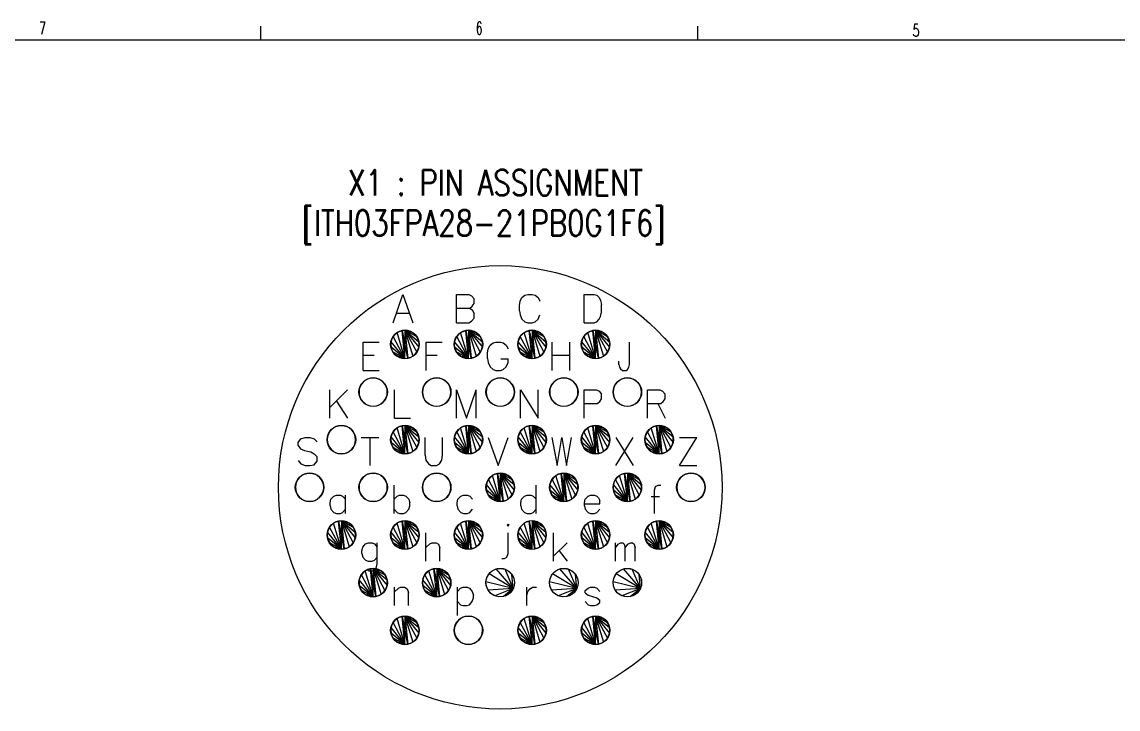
# Model space of a CAD drawing. Extents: x 260 to 819, y -886 to -454.
# Drawn here: x 369.9 to 537.3, y -568.7 to -463.8 of the extents above; entities that cross this region are included whole.
import ezdxf
from ezdxf.enums import TextEntityAlignment as Align

# ---------------------------------------------------------------- set-up
doc = ezdxf.new("R2010")
doc.units = 0
doc.header["$LTSCALE"] = 150
doc.header["$MEASUREMENT"] = 0
doc.linetypes.add('DASHED', pattern=[0.75, 0.5, -0.25])
doc.layers.get('0').update_dxf_attribs({"color": 6, "linetype": 'CONTINUOUS'})
doc.layers.add('현배선도', color=7, linetype='CONTINUOUS')
doc.styles.get("Standard").update_dxf_attribs({"font": 'romans.shx', "width": 0.8, "bigfont": 'whgtxt.shx'})

# ---------------------------------------------------------------- blocks, each defined once
blk = doc.blocks.new('ansi-c')
at = {"color": 210, "linetype": 'Continuous'}
for p, q in [((76.95, 764.46), (76.95, 766.57)), ((143.63, 764.46), (143.63, 766.57))]:
    blk.add_line(p, q, dxfattribs=at)
at = {"color": 5, "linetype": 'Continuous'}
blk.add_line((-56.4, 764.46), (477, 764.46), dxfattribs=at)
at = {"color": 130, "linetype": 'Continuous', "width": 0.655684}
for s, p in [('7', (43.6, 766.25)), ('6', (110.27, 766.25)), ('5', (176.97, 765.92))]:
    blk.add_text(s, height=1.9, dxfattribs=at).set_placement(p, align=Align.MIDDLE_CENTER)

msp = doc.modelspace()

# ---------------------------------------------------------------- linework, layer by layer
at = {"color": 7, "linetype": 'Continuous'}
for p, q in [((426.57, -509.7), (428.07, -505.38)), ((428.07, -505.38), (429.58, -509.7)), ((436.28, -505.38), (438.17, -505.38)), ((436.28, -509.7), (436.28, -505.38)), ((438.17, -505.38), (438.56, -505.59)), ((446.7, -505.52), (447.14, -505.38)), ((447.14, -505.38), (447.81, -505.38)), ((447.81, -505.38), (448.26, -505.52)), ((455.73, -505.38), (457.29, -505.38)), ((455.73, -509.7), (455.73, -505.38)), ((457.29, -505.38), (457.68, -505.52)), ((438.56, -505.59), (438.95, -506.08)), ((438.67, -507.19), (438.95, -506.77)), ((438.95, -506.77), (438.95, -506.08)), ((445.86, -507.05), (445.97, -506.43)), ((445.86, -507.89), (445.86, -507.05)), ((445.97, -506.43), (446.25, -505.87)), ((446.25, -505.87), (446.7, -505.52)), ((448.26, -505.52), (448.71, -505.87)), ((448.71, -505.87), (448.98, -506.43)), ((457.68, -505.52), (458.02, -505.87)), ((458.02, -505.87), (458.24, -506.29)), ((458.24, -506.29), (458.41, -506.91)), ((458.41, -508.1), (458.41, -506.91)), ((427.07, -508.24), (429.08, -508.24)), ((436.28, -507.47), (438.28, -507.47)), ((438.28, -507.47), (438.67, -507.19)), ((438.28, -507.47), (438.67, -507.75)), ((438.67, -507.75), (438.95, -508.31)), ((438.95, -509.01), (438.95, -508.31)), ((445.86, -507.89), (445.97, -508.52)), ((445.97, -508.52), (446.25, -509.14)), ((448.71, -509.14), (448.98, -508.52)), ((458.02, -509.14), (458.24, -508.73)), ((458.24, -508.73), (458.41, -508.1)), ((436.28, -509.7), (438.17, -509.7)), ((438.17, -509.7), (438.56, -509.49)), ((438.56, -509.49), (438.95, -509.01)), ((446.25, -509.14), (446.7, -509.56)), ((446.7, -509.56), (447.14, -509.7)), ((447.14, -509.7), (447.81, -509.7)), ((447.81, -509.7), (448.26, -509.56)), ((448.26, -509.56), (448.71, -509.14)), ((455.73, -509.7), (457.29, -509.7)), ((457.24, -509.7), (457.68, -509.56)), ((457.68, -509.56), (458.02, -509.14)), ((427.97, -510.9), (428.39, -513.02)), ((427.97, -510.9), (428.39, -513.02)), ((437.67, -510.9), (438.09, -513.02)), ((437.67, -510.9), (438.09, -513.02)), ((447.37, -510.9), (447.8, -513.02)), ((447.37, -510.9), (447.8, -513.02)), ((457.08, -510.9), (457.5, -513.02)), ((457.08, -510.9), (457.5, -513.02)), ((421.99, -512.66), (424.45, -512.66)), ((421.99, -516.98), (421.99, -512.66)), ((428.39, -513.02), (428.81, -515.14)), ((428.39, -513.02), (428.81, -515.14)), ((431.65, -512.66), (434.1, -512.66)), ((431.65, -516.98), (431.65, -512.66)), ((438.09, -513.02), (438.51, -515.14)), ((438.09, -513.02), (438.51, -515.14)), ((441.01, -514.33), (441.12, -513.7)), ((441.12, -513.7), (441.4, -513.15)), ((441.4, -513.15), (441.85, -512.8)), ((441.85, -512.8), (442.29, -512.66)), ((442.29, -512.66), (442.96, -512.66)), ((442.96, -512.66), (443.41, -512.8)), ((443.41, -512.8), (443.85, -513.15)), ((443.85, -513.15), (444.13, -513.7)), ((447.8, -513.02), (448.22, -515.14)), ((447.8, -513.02), (448.22, -515.14)), ((450.88, -516.98), (450.88, -512.66)), ((453.56, -516.98), (453.56, -512.66)), ((457.5, -513.02), (457.92, -515.14)), ((457.5, -513.02), (457.92, -515.14)), ((462.7, -516.07), (462.7, -512.66)), ((421.99, -514.68), (423.67, -514.68)), ((431.65, -514.68), (433.32, -514.68)), ((441.01, -515.17), (441.01, -514.33)), ((441.01, -515.17), (441.12, -515.79)), ((443.02, -515.24), (444.13, -515.24)), ((444.13, -515.79), (444.13, -515.24)), ((450.88, -514.68), (453.56, -514.68)), ((421.99, -516.98), (424.45, -516.98)), ((441.12, -515.79), (441.4, -516.42)), ((441.4, -516.42), (441.85, -516.84)), ((441.85, -516.84), (442.29, -516.98)), ((442.29, -516.98), (442.96, -516.98)), ((442.96, -516.98), (443.41, -516.84)), ((443.41, -516.84), (443.85, -516.42)), ((443.85, -516.42), (444.13, -515.79)), ((461.03, -516.07), (461.03, -515.59)), ((461.03, -516.07), (461.14, -516.49)), ((461.14, -516.49), (461.31, -516.77)), ((461.31, -516.77), (461.59, -516.98)), ((461.59, -516.98), (462.15, -516.98)), ((462.15, -516.98), (462.37, -516.84)), ((462.37, -516.84), (462.59, -516.49)), ((462.59, -516.49), (462.7, -516.07)), ((416.92, -524.26), (416.92, -519.93)), ((416.92, -522.65), (419.6, -519.93)), ((426.8, -524.26), (426.8, -519.93)), ((436.27, -519.93), (437.78, -524.26)), ((436.27, -524.26), (436.27, -519.93)), ((437.78, -524.26), (439.28, -519.93)), ((439.28, -524.26), (439.28, -519.93)), ((446.03, -524.26), (446.03, -519.93)), ((446.03, -519.93), (448.71, -524.26)), ((448.71, -524.26), (448.71, -519.93)), ((455.73, -519.93), (457.63, -519.93)), ((455.73, -524.26), (455.73, -519.93)), ((457.63, -519.93), (458.02, -520.14)), ((458.02, -520.14), (458.41, -520.63)), ((465.44, -519.93), (467.33, -519.93)), ((465.44, -524.26), (465.44, -519.93)), ((467.33, -519.93), (467.72, -520.14)), ((467.72, -520.14), (468.11, -520.63)), ((417.92, -521.68), (419.6, -524.26)), ((455.73, -522.03), (457.74, -522.03)), ((457.74, -522.03), (458.13, -521.75)), ((458.13, -521.75), (458.41, -521.33)), ((458.41, -521.33), (458.41, -520.63)), ((465.44, -522.03), (467.44, -522.03)), ((467, -522.03), (468.11, -524.26)), ((467.44, -522.03), (467.83, -521.75)), ((467.83, -521.75), (468.11, -521.33)), ((468.11, -521.33), (468.11, -520.63)), ((426.8, -524.26), (429.25, -524.26)), ((427.97, -525.45), (428.39, -527.57)), ((427.97, -525.45), (428.39, -527.57)), ((437.67, -525.45), (438.09, -527.57)), ((437.67, -525.45), (438.09, -527.57)), ((447.37, -525.45), (447.8, -527.57)), ((447.37, -525.45), (447.8, -527.57)), ((457.08, -525.45), (457.5, -527.57)), ((457.08, -525.45), (457.5, -527.57)), ((466.78, -525.45), (467.2, -527.57)), ((466.78, -525.45), (467.2, -527.57)), ((412.07, -527.98), (412.51, -527.42)), ((412.07, -528.47), (412.07, -527.98)), ((412.07, -528.47), (412.46, -528.95)), ((412.51, -527.42), (413.18, -527.21)), ((413.18, -527.21), (413.85, -527.21)), ((413.85, -527.21), (414.52, -527.42)), ((414.52, -527.42), (414.97, -527.91)), ((421.72, -527.21), (424.4, -527.21)), ((423.06, -531.53), (423.06, -527.21)), ((428.39, -527.57), (428.81, -529.69)), ((428.39, -527.57), (428.81, -529.69)), ((431.47, -529.93), (431.47, -527.21)), ((434.15, -529.93), (434.15, -527.21)), ((438.09, -527.57), (438.51, -529.69)), ((438.09, -527.57), (438.51, -529.69)), ((441.12, -527.21), (442.63, -531.53)), ((442.63, -531.53), (444.13, -527.21)), ((447.8, -527.57), (448.22, -529.69)), ((447.8, -527.57), (448.22, -529.69)), ((450.83, -527.21), (451.61, -531.53)), ((451.61, -531.53), (452.33, -527.21)), ((452.33, -527.21), (453.06, -531.53)), ((453.06, -531.53), (453.84, -527.21)), ((457.5, -527.57), (457.92, -529.69)), ((457.5, -527.57), (457.92, -529.69)), ((460.58, -527.21), (463.26, -531.53)), ((460.58, -531.53), (463.26, -527.21)), ((467.2, -527.57), (467.62, -529.69)), ((467.2, -527.57), (467.62, -529.69)), ((470.29, -527.21), (472.96, -527.21)), ((470.29, -531.53), (472.96, -527.21)), ((412.46, -528.95), (413.07, -529.23)), ((413.07, -529.23), (413.52, -529.3)), ((413.52, -529.3), (414.02, -529.44)), ((414.02, -529.44), (414.52, -529.72)), ((414.52, -529.72), (414.97, -530.21)), ((414.97, -530.84), (414.97, -530.21)), ((431.47, -529.93), (431.59, -530.7)), ((434.04, -530.7), (434.15, -529.93)), ((412.07, -530.77), (412.51, -531.26)), ((412.51, -531.26), (413.18, -531.53)), ((413.18, -531.53), (413.85, -531.53)), ((413.85, -531.53), (414.52, -531.39)), ((414.52, -531.39), (414.97, -530.84)), ((431.59, -530.7), (431.98, -531.26)), ((431.98, -531.26), (432.42, -531.53)), ((432.42, -531.53), (433.2, -531.53)), ((433.2, -531.53), (433.65, -531.26)), ((433.65, -531.26), (434.04, -530.7)), ((470.29, -531.53), (472.96, -531.53)), ((442.52, -532.73), (442.94, -534.85)), ((442.52, -532.73), (442.94, -534.85)), ((452.23, -532.73), (452.65, -534.85)), ((452.23, -532.73), (452.65, -534.85)), ((461.93, -532.73), (462.35, -534.85)), ((461.93, -532.73), (462.35, -534.85)), ((426.74, -538.83), (426.74, -534.51)), ((442.94, -534.85), (443.37, -536.97)), ((442.94, -534.85), (443.37, -536.97)), ((448.43, -538.83), (448.43, -534.51)), ((452.65, -534.85), (453.07, -536.97)), ((452.65, -534.85), (453.07, -536.97)), ((462.35, -534.85), (462.77, -536.97)), ((462.35, -534.85), (462.77, -536.97)), ((466.5, -535.28), (466.66, -534.72)), ((466.5, -538.83), (466.5, -535.28)), ((466.66, -534.72), (467.05, -534.51)), ((467.05, -534.51), (467.44, -534.51)), ((416.98, -537.23), (417.09, -536.67)), ((417.09, -536.67), (417.53, -536.18)), ((417.53, -536.18), (417.92, -536.04)), ((417.92, -536.04), (418.54, -536.04)), ((418.54, -536.04), (418.87, -536.18)), ((418.87, -536.18), (419.32, -536.67)), ((419.32, -538.83), (419.32, -536.04)), ((426.74, -536.67), (427.19, -536.18)), ((427.19, -536.18), (427.58, -536.04)), ((427.58, -536.04), (428.19, -536.04)), ((428.19, -536.04), (428.52, -536.18)), ((428.52, -536.18), (428.97, -536.67)), ((428.97, -536.67), (429.14, -537.23)), ((436.38, -537.23), (436.49, -536.67)), ((436.49, -536.67), (436.94, -536.18)), ((436.94, -536.18), (437.33, -536.04)), ((437.33, -536.04), (437.94, -536.04)), ((437.94, -536.04), (438.28, -536.18)), ((438.28, -536.18), (438.72, -536.67)), ((446.09, -537.23), (446.2, -536.67)), ((446.2, -536.67), (446.64, -536.18)), ((446.64, -536.18), (447.03, -536.04)), ((447.03, -536.04), (447.65, -536.04)), ((447.65, -536.04), (447.98, -536.18)), ((447.98, -536.18), (448.43, -536.67)), ((455.79, -537.23), (455.9, -536.67)), ((455.9, -536.67), (456.35, -536.18)), ((456.35, -536.18), (456.74, -536.04)), ((456.74, -536.04), (457.35, -536.04)), ((457.35, -536.04), (457.68, -536.18)), ((457.68, -536.18), (457.96, -536.46)), ((457.96, -536.46), (458.13, -536.88)), ((458.13, -537.37), (458.13, -536.88)), ((465.99, -536.25), (467.28, -536.25)), ((416.98, -537.65), (416.98, -537.23)), ((416.98, -537.65), (417.09, -538.2)), ((417.09, -538.2), (417.53, -538.69)), ((417.53, -538.69), (417.92, -538.83)), ((417.92, -538.83), (418.54, -538.83)), ((418.54, -538.83), (418.87, -538.69)), ((418.87, -538.69), (419.32, -538.2)), ((426.74, -538.2), (427.19, -538.69)), ((427.19, -538.69), (427.58, -538.83)), ((427.58, -538.83), (428.19, -538.83)), ((428.19, -538.83), (428.52, -538.69)), ((428.52, -538.69), (428.97, -538.2)), ((428.97, -538.2), (429.14, -537.65)), ((429.14, -537.65), (429.14, -537.23)), ((436.38, -537.65), (436.38, -537.23)), ((436.38, -537.65), (436.49, -538.2)), ((436.49, -538.2), (436.94, -538.69)), ((436.94, -538.69), (437.33, -538.83)), ((437.33, -538.83), (437.94, -538.83)), ((437.94, -538.83), (438.28, -538.69)), ((438.28, -538.69), (438.72, -538.2)), ((446.09, -537.65), (446.09, -537.23)), ((446.09, -537.65), (446.2, -538.2)), ((446.2, -538.2), (446.64, -538.69)), ((446.64, -538.69), (447.03, -538.83)), ((447.03, -538.83), (447.65, -538.83)), ((447.65, -538.83), (447.98, -538.69)), ((447.98, -538.69), (448.43, -538.2)), ((455.79, -537.65), (455.79, -537.23)), ((455.79, -537.37), (458.13, -537.37)), ((455.79, -537.65), (455.9, -538.2)), ((455.9, -538.2), (456.35, -538.69)), ((456.35, -538.69), (456.74, -538.83)), ((456.74, -538.83), (457.35, -538.83)), ((457.35, -538.83), (457.68, -538.69)), ((457.68, -538.69), (458.13, -538.2)), ((418.26, -540.01), (418.69, -542.13)), ((418.26, -540.01), (418.69, -542.13)), ((427.97, -540.01), (428.39, -542.13)), ((427.97, -540.01), (428.39, -542.13)), ((437.67, -540.01), (438.09, -542.13)), ((437.67, -540.01), (438.09, -542.13)), ((444.02, -540.63), (444.13, -540.49)), ((444.13, -540.49), (444.24, -540.63)), ((447.37, -540.01), (447.8, -542.13)), ((447.37, -540.01), (447.8, -542.13)), ((457.08, -540.01), (457.5, -542.13)), ((457.08, -540.01), (457.5, -542.13)), ((466.78, -540.01), (467.2, -542.13)), ((466.78, -540.01), (467.2, -542.13)), ((418.69, -542.13), (419.11, -544.25)), ((418.69, -542.13), (419.11, -544.25)), ((428.39, -542.13), (428.81, -544.25)), ((428.39, -542.13), (428.81, -544.25)), ((431.59, -546.13), (431.59, -541.81)), ((438.09, -542.13), (438.51, -544.25)), ((438.09, -542.13), (438.51, -544.25)), ((444.02, -540.63), (444.13, -540.77)), ((444.13, -540.77), (444.24, -540.63)), ((444.13, -544.95), (444.13, -541.82)), ((447.8, -542.13), (448.22, -544.25)), ((447.8, -542.13), (448.22, -544.25)), ((451.05, -546.13), (451.05, -541.81)), ((457.5, -542.13), (457.92, -544.25)), ((457.5, -542.13), (457.92, -544.25)), ((467.2, -542.13), (467.62, -544.25)), ((467.2, -542.13), (467.62, -544.25)), ((421.94, -543.97), (422.38, -543.48)), ((422.38, -543.48), (422.78, -543.34)), ((422.78, -543.34), (423.39, -543.34)), ((423.39, -543.34), (423.72, -543.48)), ((423.72, -543.48), (424.17, -543.97)), ((424.17, -546.55), (424.17, -543.34)), ((431.59, -544.04), (432.2, -543.48)), ((432.2, -543.48), (432.54, -543.34)), ((432.54, -543.34), (433.15, -543.34)), ((433.15, -543.34), (433.54, -543.55)), ((433.54, -543.55), (433.71, -544.11)), ((451.05, -545.36), (453.17, -543.34)), ((460.53, -546.13), (460.53, -543.34)), ((460.53, -544.11), (460.92, -543.55)), ((460.92, -543.55), (461.31, -543.34)), ((461.31, -543.34), (461.64, -543.34)), ((461.64, -543.34), (461.87, -543.55)), ((461.87, -543.55), (462.03, -544.11)), ((462.03, -544.11), (462.42, -543.55)), ((462.42, -543.55), (462.81, -543.34)), ((462.81, -543.34), (463.15, -543.34)), ((463.15, -543.34), (463.37, -543.55)), ((463.37, -543.55), (463.54, -544.11)), ((421.83, -544.53), (421.94, -543.97)), ((421.83, -544.95), (421.83, -544.53)), ((421.83, -544.95), (421.94, -545.5)), ((421.94, -545.5), (422.38, -545.99)), ((423.72, -545.99), (424.17, -545.5)), ((433.71, -546.13), (433.71, -544.11)), ((443.57, -545.72), (443.96, -545.51)), ((443.96, -545.51), (444.13, -544.95)), ((451.94, -544.53), (453.17, -546.13)), ((462.03, -546.13), (462.03, -544.11)), ((463.54, -546.13), (463.54, -544.11)), ((422.38, -545.99), (422.78, -546.13)), ((422.78, -546.13), (423.39, -546.13)), ((423.39, -546.13), (423.72, -545.99)), ((423.83, -547.39), (424, -547.18)), ((424, -547.18), (424.17, -546.55)), ((443.18, -545.72), (443.57, -545.72)), ((422.5, -547.39), (422.89, -547.59)), ((422.89, -547.59), (423.44, -547.59)), ((423.12, -547.28), (423.54, -549.4)), ((423.12, -547.28), (423.54, -549.4)), ((423.44, -547.59), (423.83, -547.39)), ((432.82, -547.28), (433.24, -549.4)), ((432.82, -547.28), (433.24, -549.4)), ((423.54, -549.4), (423.96, -551.52)), ((423.54, -549.4), (423.96, -551.52)), ((426.79, -552.91), (426.79, -550.12)), ((426.79, -550.82), (427.4, -550.26)), ((427.4, -550.26), (427.74, -550.12)), ((427.74, -550.12), (428.35, -550.12)), ((428.35, -550.12), (428.74, -550.33)), ((428.74, -550.33), (428.91, -550.89)), ((433.24, -549.4), (433.66, -551.52)), ((433.24, -549.4), (433.66, -551.52)), ((436.44, -554.44), (436.44, -550.12)), ((436.44, -550.75), (436.89, -550.26)), ((436.89, -550.26), (437.28, -550.12)), ((437.28, -550.12), (437.89, -550.12)), ((437.89, -550.12), (438.23, -550.26)), ((438.23, -550.26), (438.67, -550.75)), ((446.98, -552.91), (446.98, -550.12)), ((447.14, -550.75), (447.53, -550.33)), ((447.53, -550.33), (447.87, -550.12)), ((447.87, -550.12), (448.48, -550.12)), ((455.9, -550.61), (456.35, -550.26)), ((456.35, -550.26), (456.74, -550.12)), ((456.74, -550.12), (457.35, -550.12)), ((457.35, -550.12), (457.68, -550.26)), ((457.68, -550.26), (458.13, -550.75)), ((428.91, -552.91), (428.91, -550.89)), ((438.67, -550.75), (438.84, -551.3)), ((438.67, -552.28), (438.84, -551.72)), ((438.84, -551.72), (438.84, -551.3)), ((446.98, -551.3), (447.14, -550.75)), ((455.9, -550.96), (455.9, -550.61)), ((455.9, -550.96), (456.35, -551.3)), ((456.35, -551.3), (457.02, -551.51)), ((457.02, -551.51), (457.68, -551.72)), ((457.68, -551.72), (458.13, -552.07)), ((458.13, -552.42), (458.13, -552.07)), ((436.44, -552.28), (436.89, -552.77)), ((436.89, -552.77), (437.28, -552.91)), ((437.28, -552.91), (437.89, -552.91)), ((437.89, -552.91), (438.23, -552.77)), ((438.23, -552.77), (438.67, -552.28)), ((455.9, -552.28), (456.35, -552.77)), ((456.35, -552.77), (456.74, -552.91)), ((456.74, -552.91), (457.35, -552.91)), ((457.35, -552.91), (457.68, -552.77)), ((457.68, -552.77), (458.13, -552.42)), ((427.97, -554.56), (428.39, -556.68)), ((427.97, -554.56), (428.39, -556.68)), ((447.37, -554.56), (447.8, -556.68)), ((447.37, -554.56), (447.8, -556.68)), ((457.08, -554.56), (457.5, -556.68)), ((457.08, -554.56), (457.5, -556.68)), ((428.39, -556.68), (428.81, -558.8)), ((428.39, -556.68), (428.81, -558.8)), ((447.8, -556.68), (448.22, -558.8)), ((447.8, -556.68), (448.22, -558.8)), ((457.5, -556.68), (457.92, -558.8)), ((457.5, -556.68), (457.92, -558.8))]:
    msp.add_line(p, q, dxfattribs=at)
for points in [[(428.39, -515.18), (426.27, -512.6), (426.39, -512.19), (426.59, -511.82)], [(428.39, -515.18), (426.59, -511.82), (426.86, -511.49), (427.19, -511.22)], [(428.39, -515.18), (427.19, -511.22), (427.56, -511.02), (427.97, -510.9)], [(428.39, -510.86), (428.39, -513.02), (427.97, -510.9)], [(428.39, -515.18), (427.97, -510.9), (428.39, -513.02)], [(428.39, -510.86), (428.81, -510.9), (429.22, -511.02), (429.59, -511.22)], [(428.39, -510.86), (429.59, -511.22), (429.92, -511.49), (430.19, -511.82)], [(428.39, -510.86), (430.19, -511.82), (430.39, -512.19), (430.51, -512.6)], [(428.39, -510.86), (430.51, -512.6), (430.55, -513.02), (430.51, -513.44)], [(428.39, -510.86), (430.51, -513.44), (430.39, -513.85), (430.19, -514.22)], [(428.39, -510.86), (430.19, -514.22), (429.92, -514.55), (429.59, -514.82)], [(428.39, -510.86), (429.59, -514.82), (429.22, -515.02), (428.81, -515.14)], [(428.39, -510.86), (428.81, -515.14), (428.39, -513.02)], [(438.09, -515.18), (435.97, -512.6), (436.1, -512.19), (436.29, -511.82)], [(438.09, -515.18), (436.29, -511.82), (436.56, -511.49), (436.89, -511.22)], [(438.09, -515.18), (436.89, -511.22), (437.26, -511.02), (437.67, -510.9)], [(438.09, -510.86), (438.09, -513.02), (437.67, -510.9)], [(438.09, -515.18), (437.67, -510.9), (438.09, -513.02)], [(438.09, -510.86), (438.51, -510.9), (438.92, -511.02), (439.29, -511.22)], [(438.09, -510.86), (439.29, -511.22), (439.62, -511.49), (439.89, -511.82)], [(438.09, -510.86), (439.89, -511.82), (440.09, -512.19), (440.21, -512.6)], [(438.09, -510.86), (440.21, -512.6), (440.25, -513.02), (440.21, -513.44)], [(438.09, -510.86), (440.21, -513.44), (440.09, -513.85), (439.89, -514.22)], [(438.09, -510.86), (439.89, -514.22), (439.62, -514.55), (439.29, -514.82)], [(438.09, -510.86), (439.29, -514.82), (438.92, -515.02), (438.51, -515.14)], [(438.09, -510.86), (438.51, -515.14), (438.09, -513.02)], [(447.8, -515.18), (445.68, -512.6), (445.8, -512.19), (446, -511.82)], [(447.8, -515.18), (446, -511.82), (446.27, -511.49), (446.59, -511.22)], [(447.8, -515.18), (446.59, -511.22), (446.97, -511.02), (447.37, -510.9)], [(447.8, -510.86), (447.8, -513.02), (447.37, -510.9)], [(447.8, -515.18), (447.37, -510.9), (447.8, -513.02)], [(447.8, -510.86), (448.22, -510.9), (448.62, -511.02), (449, -511.22)], [(447.8, -510.86), (449, -511.22), (449.32, -511.49), (449.59, -511.82)], [(447.8, -510.86), (449.59, -511.82), (449.79, -512.19), (449.92, -512.6)], [(447.8, -510.86), (449.92, -512.6), (449.96, -513.02), (449.92, -513.44)], [(447.8, -510.86), (449.92, -513.44), (449.79, -513.85), (449.59, -514.22)], [(447.8, -510.86), (449.59, -514.22), (449.32, -514.55), (449, -514.82)], [(447.8, -510.86), (449, -514.82), (448.62, -515.02), (448.22, -515.14)], [(447.8, -510.86), (448.22, -515.14), (447.8, -513.02)], [(457.5, -515.18), (455.38, -512.6), (455.5, -512.19), (455.7, -511.82)], [(457.5, -515.18), (455.7, -511.82), (455.97, -511.49), (456.3, -511.22)], [(457.5, -515.18), (456.3, -511.22), (456.67, -511.02), (457.08, -510.9)], [(457.5, -510.86), (457.5, -513.02), (457.08, -510.9)], [(457.5, -515.18), (457.08, -510.9), (457.5, -513.02)], [(457.5, -510.86), (457.92, -510.9), (458.33, -511.02), (458.7, -511.22)], [(457.5, -510.86), (458.7, -511.22), (459.03, -511.49), (459.3, -511.82)], [(457.5, -510.86), (459.3, -511.82), (459.5, -512.19), (459.62, -512.6)], [(457.5, -510.86), (459.62, -512.6), (459.66, -513.02), (459.62, -513.44)], [(457.5, -510.86), (459.62, -513.44), (459.5, -513.85), (459.3, -514.22)], [(457.5, -510.86), (459.3, -514.22), (459.03, -514.55), (458.7, -514.82)], [(457.5, -510.86), (458.7, -514.82), (458.33, -515.02), (457.92, -515.14)], [(457.5, -510.86), (457.92, -515.14), (457.5, -513.02)], [(428.39, -515.18), (426.27, -513.44), (426.23, -513.02), (426.27, -512.6)], [(428.39, -515.18), (426.59, -514.22), (426.39, -513.85), (426.27, -513.44)], [(428.39, -515.18), (428.39, -513.02), (428.81, -515.14)], [(438.09, -515.18), (435.97, -513.44), (435.93, -513.02), (435.97, -512.6)], [(438.09, -515.18), (436.29, -514.22), (436.1, -513.85), (435.97, -513.44)], [(438.09, -515.18), (438.09, -513.02), (438.51, -515.14)], [(447.8, -515.18), (445.68, -513.44), (445.63, -513.02), (445.68, -512.6)], [(447.8, -515.18), (446, -514.22), (445.8, -513.85), (445.68, -513.44)], [(447.8, -515.18), (447.8, -513.02), (448.22, -515.14)], [(457.5, -515.18), (455.38, -513.44), (455.34, -513.02), (455.38, -512.6)], [(457.5, -515.18), (455.7, -514.22), (455.5, -513.85), (455.38, -513.44)], [(457.5, -515.18), (457.5, -513.02), (457.92, -515.14)], [(428.39, -515.18), (427.19, -514.82), (426.86, -514.55), (426.59, -514.22)], [(428.39, -515.18), (427.97, -515.14), (427.56, -515.02), (427.19, -514.82)], [(438.09, -515.18), (436.89, -514.82), (436.56, -514.55), (436.29, -514.22)], [(438.09, -515.18), (437.67, -515.14), (437.26, -515.02), (436.89, -514.82)], [(447.8, -515.18), (446.59, -514.82), (446.27, -514.55), (446, -514.22)], [(447.8, -515.18), (447.37, -515.14), (446.97, -515.02), (446.59, -514.82)], [(457.5, -515.18), (456.3, -514.82), (455.97, -514.55), (455.7, -514.22)], [(457.5, -515.18), (457.08, -515.14), (456.67, -515.02), (456.3, -514.82)], [(428.39, -529.73), (427.19, -525.78), (427.56, -525.58), (427.97, -525.45)], [(428.39, -525.41), (428.39, -527.57), (427.97, -525.45)], [(428.39, -529.73), (427.97, -525.45), (428.39, -527.57)], [(428.39, -525.41), (428.81, -525.45), (429.22, -525.58), (429.59, -525.78)], [(428.39, -525.41), (429.59, -525.78), (429.92, -526.04), (430.19, -526.37)], [(428.39, -525.41), (430.19, -526.37), (430.39, -526.75), (430.51, -527.15)], [(428.39, -525.41), (430.51, -527.15), (430.55, -527.57), (430.51, -527.99)], [(428.39, -525.41), (430.51, -527.99), (430.39, -528.4), (430.19, -528.77)], [(428.39, -525.41), (430.19, -528.77), (429.92, -529.1), (429.59, -529.37)], [(428.39, -525.41), (429.59, -529.37), (429.22, -529.57), (428.81, -529.69)], [(428.39, -525.41), (428.81, -529.69), (428.39, -527.57)], [(438.09, -529.73), (436.89, -525.78), (437.26, -525.58), (437.67, -525.45)], [(438.09, -525.41), (438.09, -527.57), (437.67, -525.45)], [(438.09, -529.73), (437.67, -525.45), (438.09, -527.57)], [(438.09, -525.41), (438.51, -525.45), (438.92, -525.58), (439.29, -525.78)], [(438.09, -525.41), (439.29, -525.78), (439.62, -526.04), (439.89, -526.37)], [(438.09, -525.41), (439.89, -526.37), (440.09, -526.75), (440.21, -527.15)], [(438.09, -525.41), (440.21, -527.15), (440.25, -527.57), (440.21, -527.99)], [(438.09, -525.41), (440.21, -527.99), (440.09, -528.4), (439.89, -528.77)], [(438.09, -525.41), (439.89, -528.77), (439.62, -529.1), (439.29, -529.37)], [(438.09, -525.41), (439.29, -529.37), (438.92, -529.57), (438.51, -529.69)], [(438.09, -525.41), (438.51, -529.69), (438.09, -527.57)], [(447.8, -529.73), (446.59, -525.78), (446.97, -525.58), (447.37, -525.45)], [(447.8, -525.41), (447.8, -527.57), (447.37, -525.45)], [(447.8, -529.73), (447.37, -525.45), (447.8, -527.57)], [(447.8, -525.41), (448.22, -525.45), (448.62, -525.58), (449, -525.78)], [(447.8, -525.41), (449, -525.78), (449.32, -526.04), (449.59, -526.37)], [(447.8, -525.41), (449.59, -526.37), (449.79, -526.75), (449.92, -527.15)], [(447.8, -525.41), (449.92, -527.15), (449.96, -527.57), (449.92, -527.99)], [(447.8, -525.41), (449.92, -527.99), (449.79, -528.4), (449.59, -528.77)], [(447.8, -525.41), (449.59, -528.77), (449.32, -529.1), (449, -529.37)], [(447.8, -525.41), (449, -529.37), (448.62, -529.57), (448.22, -529.69)], [(447.8, -525.41), (448.22, -529.69), (447.8, -527.57)], [(457.5, -529.73), (456.3, -525.78), (456.67, -525.58), (457.08, -525.45)], [(457.5, -525.41), (457.5, -527.57), (457.08, -525.45)], [(457.5, -529.73), (457.08, -525.45), (457.5, -527.57)], [(457.5, -525.41), (457.92, -525.45), (458.33, -525.58), (458.7, -525.78)], [(457.5, -525.41), (458.7, -525.78), (459.03, -526.04), (459.3, -526.37)], [(457.5, -525.41), (459.3, -526.37), (459.5, -526.75), (459.62, -527.15)], [(457.5, -525.41), (459.62, -527.15), (459.66, -527.57), (459.62, -527.99)], [(457.5, -525.41), (459.62, -527.99), (459.5, -528.4), (459.3, -528.77)], [(457.5, -525.41), (459.3, -528.77), (459.03, -529.1), (458.7, -529.37)], [(457.5, -525.41), (458.7, -529.37), (458.33, -529.57), (457.92, -529.69)], [(457.5, -525.41), (457.92, -529.69), (457.5, -527.57)], [(467.2, -529.73), (466, -525.78), (466.37, -525.58), (466.78, -525.45)], [(467.2, -525.41), (467.2, -527.57), (466.78, -525.45)], [(467.2, -529.73), (466.78, -525.45), (467.2, -527.57)], [(467.2, -525.41), (467.62, -525.45), (468.03, -525.58), (468.4, -525.78)], [(467.2, -525.41), (468.4, -525.78), (468.73, -526.04), (469, -526.37)], [(467.2, -525.41), (469, -526.37), (469.2, -526.75), (469.32, -527.15)], [(467.2, -525.41), (469.32, -527.15), (469.36, -527.57), (469.32, -527.99)], [(467.2, -525.41), (469.32, -527.99), (469.2, -528.4), (469, -528.77)], [(467.2, -525.41), (469, -528.77), (468.73, -529.1), (468.4, -529.37)], [(467.2, -525.41), (468.4, -529.37), (468.03, -529.57), (467.62, -529.69)], [(467.2, -525.41), (467.62, -529.69), (467.2, -527.57)], [(428.39, -529.73), (426.27, -527.99), (426.23, -527.57), (426.27, -527.15)], [(428.39, -529.73), (426.27, -527.15), (426.39, -526.75), (426.59, -526.37)], [(428.39, -529.73), (426.59, -526.37), (426.86, -526.04), (427.19, -525.78)], [(438.09, -529.73), (435.97, -527.99), (435.93, -527.57), (435.97, -527.15)], [(438.09, -529.73), (435.97, -527.15), (436.1, -526.75), (436.29, -526.37)], [(438.09, -529.73), (436.29, -526.37), (436.56, -526.04), (436.89, -525.78)], [(447.8, -529.73), (445.68, -527.99), (445.63, -527.57), (445.68, -527.15)], [(447.8, -529.73), (445.68, -527.15), (445.8, -526.75), (446, -526.37)], [(447.8, -529.73), (446, -526.37), (446.27, -526.04), (446.59, -525.78)], [(457.5, -529.73), (455.38, -527.99), (455.34, -527.57), (455.38, -527.15)], [(457.5, -529.73), (455.38, -527.15), (455.5, -526.75), (455.7, -526.37)], [(457.5, -529.73), (455.7, -526.37), (455.97, -526.04), (456.3, -525.78)], [(467.2, -529.73), (465.08, -527.99), (465.04, -527.57), (465.08, -527.15)], [(467.2, -529.73), (465.08, -527.15), (465.2, -526.75), (465.4, -526.37)], [(467.2, -529.73), (465.4, -526.37), (465.67, -526.04), (466, -525.78)], [(428.39, -529.73), (426.59, -528.77), (426.39, -528.4), (426.27, -527.99)], [(428.39, -529.73), (427.19, -529.37), (426.86, -529.1), (426.59, -528.77)], [(428.39, -529.73), (428.39, -527.57), (428.81, -529.69)], [(438.09, -529.73), (436.29, -528.77), (436.1, -528.4), (435.97, -527.99)], [(438.09, -529.73), (436.89, -529.37), (436.56, -529.1), (436.29, -528.77)], [(438.09, -529.73), (438.09, -527.57), (438.51, -529.69)], [(447.8, -529.73), (446, -528.77), (445.8, -528.4), (445.68, -527.99)], [(447.8, -529.73), (446.59, -529.37), (446.27, -529.1), (446, -528.77)], [(447.8, -529.73), (447.8, -527.57), (448.22, -529.69)], [(457.5, -529.73), (455.7, -528.77), (455.5, -528.4), (455.38, -527.99)], [(457.5, -529.73), (456.3, -529.37), (455.97, -529.1), (455.7, -528.77)], [(457.5, -529.73), (457.5, -527.57), (457.92, -529.69)], [(467.2, -529.73), (465.4, -528.77), (465.2, -528.4), (465.08, -527.99)], [(467.2, -529.73), (466, -529.37), (465.67, -529.1), (465.4, -528.77)], [(467.2, -529.73), (467.2, -527.57), (467.62, -529.69)], [(428.39, -529.73), (427.97, -529.69), (427.56, -529.57), (427.19, -529.37)], [(438.09, -529.73), (437.67, -529.69), (437.26, -529.57), (436.89, -529.37)], [(447.8, -529.73), (447.37, -529.69), (446.97, -529.57), (446.59, -529.37)], [(457.5, -529.73), (457.08, -529.69), (456.67, -529.57), (456.3, -529.37)], [(467.2, -529.73), (466.78, -529.69), (466.37, -529.57), (466, -529.37)], [(442.94, -537.01), (440.82, -534.43), (440.95, -534.02), (441.15, -533.65)], [(442.94, -537.01), (441.15, -533.65), (441.42, -533.32), (441.74, -533.05)], [(442.94, -537.01), (441.74, -533.05), (442.12, -532.85), (442.52, -532.73)], [(442.94, -532.69), (442.94, -534.85), (442.52, -532.73)], [(442.94, -537.01), (442.52, -532.73), (442.94, -534.85)], [(442.94, -532.69), (443.37, -532.73), (443.77, -532.85), (444.14, -533.05)], [(442.94, -532.69), (444.14, -533.05), (444.47, -533.32), (444.74, -533.65)], [(442.94, -532.69), (444.74, -533.65), (444.94, -534.02), (445.06, -534.43)], [(442.94, -532.69), (445.06, -534.43), (445.11, -534.85), (445.06, -535.27)], [(442.94, -532.69), (445.06, -535.27), (444.94, -535.68), (444.74, -536.05)], [(442.94, -532.69), (444.74, -536.05), (444.47, -536.38), (444.14, -536.65)], [(442.94, -532.69), (444.14, -536.65), (443.77, -536.85), (443.37, -536.97)], [(442.94, -532.69), (443.37, -536.97), (442.94, -534.85)], [(452.65, -537.01), (450.53, -534.43), (450.65, -534.02), (450.85, -533.65)], [(452.65, -537.01), (450.85, -533.65), (451.12, -533.32), (451.45, -533.05)], [(452.65, -537.01), (451.45, -533.05), (451.82, -532.85), (452.23, -532.73)], [(452.65, -532.69), (452.65, -534.85), (452.23, -532.73)], [(452.65, -537.01), (452.23, -532.73), (452.65, -534.85)], [(452.65, -532.69), (453.07, -532.73), (453.47, -532.85), (453.85, -533.05)], [(452.65, -532.69), (453.85, -533.05), (454.18, -533.32), (454.44, -533.65)], [(452.65, -532.69), (454.44, -533.65), (454.64, -534.02), (454.77, -534.43)], [(452.65, -532.69), (454.77, -534.43), (454.81, -534.85), (454.77, -535.27)], [(452.65, -532.69), (454.77, -535.27), (454.64, -535.68), (454.44, -536.05)], [(452.65, -532.69), (454.44, -536.05), (454.18, -536.38), (453.85, -536.65)], [(452.65, -532.69), (453.85, -536.65), (453.47, -536.85), (453.07, -536.97)], [(452.65, -532.69), (453.07, -536.97), (452.65, -534.85)], [(462.35, -537.01), (460.23, -534.43), (460.35, -534.02), (460.55, -533.65)], [(462.35, -537.01), (460.55, -533.65), (460.82, -533.32), (461.15, -533.05)], [(462.35, -537.01), (461.15, -533.05), (461.52, -532.85), (461.93, -532.73)], [(462.35, -532.69), (462.35, -534.85), (461.93, -532.73)], [(462.35, -537.01), (461.93, -532.73), (462.35, -534.85)], [(462.35, -532.69), (462.77, -532.73), (463.18, -532.85), (463.55, -533.05)], [(462.35, -532.69), (463.55, -533.05), (463.88, -533.32), (464.15, -533.65)], [(462.35, -532.69), (464.15, -533.65), (464.35, -534.02), (464.47, -534.43)], [(462.35, -532.69), (464.47, -534.43), (464.51, -534.85), (464.47, -535.27)], [(462.35, -532.69), (464.47, -535.27), (464.35, -535.68), (464.15, -536.05)], [(462.35, -532.69), (464.15, -536.05), (463.88, -536.38), (463.55, -536.65)], [(462.35, -532.69), (463.55, -536.65), (463.18, -536.85), (462.77, -536.97)], [(462.35, -532.69), (462.77, -536.97), (462.35, -534.85)], [(442.94, -537.01), (440.82, -535.27), (440.78, -534.85), (440.82, -534.43)], [(442.94, -537.01), (441.15, -536.05), (440.95, -535.68), (440.82, -535.27)], [(442.94, -537.01), (442.94, -534.85), (443.37, -536.97)], [(452.65, -537.01), (450.53, -535.27), (450.49, -534.85), (450.53, -534.43)], [(452.65, -537.01), (450.85, -536.05), (450.65, -535.68), (450.53, -535.27)], [(452.65, -537.01), (452.65, -534.85), (453.07, -536.97)], [(462.35, -537.01), (460.23, -535.27), (460.19, -534.85), (460.23, -534.43)], [(462.35, -537.01), (460.55, -536.05), (460.35, -535.68), (460.23, -535.27)], [(462.35, -537.01), (462.35, -534.85), (462.77, -536.97)], [(442.94, -537.01), (441.74, -536.65), (441.42, -536.38), (441.15, -536.05)], [(442.94, -537.01), (442.52, -536.97), (442.12, -536.85), (441.74, -536.65)], [(452.65, -537.01), (451.45, -536.65), (451.12, -536.38), (450.85, -536.05)], [(452.65, -537.01), (452.23, -536.97), (451.82, -536.85), (451.45, -536.65)], [(462.35, -537.01), (461.15, -536.65), (460.82, -536.38), (460.55, -536.05)], [(462.35, -537.01), (461.93, -536.97), (461.52, -536.85), (461.15, -536.65)], [(418.69, -544.29), (416.89, -540.93), (417.16, -540.6), (417.49, -540.33)], [(418.69, -544.29), (417.49, -540.33), (417.86, -540.13), (418.26, -540.01)], [(418.69, -539.97), (418.69, -542.13), (418.26, -540.01)], [(418.69, -544.29), (418.26, -540.01), (418.69, -542.13)], [(418.69, -539.97), (419.11, -540.01), (419.51, -540.13), (419.89, -540.33)], [(418.69, -539.97), (419.89, -540.33), (420.21, -540.6), (420.48, -540.93)], [(418.69, -539.97), (420.48, -540.93), (420.68, -541.3), (420.81, -541.71)], [(418.69, -539.97), (420.81, -541.71), (420.85, -542.13), (420.81, -542.55)], [(418.69, -539.97), (420.81, -542.55), (420.68, -542.95), (420.48, -543.33)], [(418.69, -539.97), (420.48, -543.33), (420.21, -543.66), (419.89, -543.92)], [(418.69, -539.97), (419.89, -543.92), (419.51, -544.12), (419.11, -544.25)], [(418.69, -539.97), (419.11, -544.25), (418.69, -542.13)], [(428.39, -544.29), (426.59, -540.93), (426.86, -540.6), (427.19, -540.33)], [(428.39, -544.29), (427.19, -540.33), (427.56, -540.13), (427.97, -540.01)], [(428.39, -539.97), (428.39, -542.13), (427.97, -540.01)], [(428.39, -544.29), (427.97, -540.01), (428.39, -542.13)], [(428.39, -539.97), (428.81, -540.01), (429.22, -540.13), (429.59, -540.33)], [(428.39, -539.97), (429.59, -540.33), (429.92, -540.6), (430.19, -540.93)], [(428.39, -539.97), (430.19, -540.93), (430.39, -541.3), (430.51, -541.71)], [(428.39, -539.97), (430.51, -541.71), (430.55, -542.13), (430.51, -542.55)], [(428.39, -539.97), (430.51, -542.55), (430.39, -542.95), (430.19, -543.33)], [(428.39, -539.97), (430.19, -543.33), (429.92, -543.66), (429.59, -543.92)], [(428.39, -539.97), (429.59, -543.92), (429.22, -544.12), (428.81, -544.25)], [(428.39, -539.97), (428.81, -544.25), (428.39, -542.13)], [(438.09, -544.29), (436.29, -540.93), (436.56, -540.6), (436.89, -540.33)], [(438.09, -544.29), (436.89, -540.33), (437.26, -540.13), (437.67, -540.01)], [(438.09, -539.97), (438.09, -542.13), (437.67, -540.01)], [(438.09, -544.29), (437.67, -540.01), (438.09, -542.13)], [(438.09, -539.97), (438.51, -540.01), (438.92, -540.13), (439.29, -540.33)], [(438.09, -539.97), (439.29, -540.33), (439.62, -540.6), (439.89, -540.93)], [(438.09, -539.97), (439.89, -540.93), (440.09, -541.3), (440.21, -541.71)], [(438.09, -539.97), (440.21, -541.71), (440.25, -542.13), (440.21, -542.55)], [(438.09, -539.97), (440.21, -542.55), (440.09, -542.95), (439.89, -543.33)], [(438.09, -539.97), (439.89, -543.33), (439.62, -543.66), (439.29, -543.92)], [(438.09, -539.97), (439.29, -543.92), (438.92, -544.12), (438.51, -544.25)], [(438.09, -539.97), (438.51, -544.25), (438.09, -542.13)], [(447.8, -544.29), (446, -540.93), (446.27, -540.6), (446.59, -540.33)], [(447.8, -544.29), (446.59, -540.33), (446.97, -540.13), (447.37, -540.01)], [(447.8, -539.97), (447.8, -542.13), (447.37, -540.01)], [(447.8, -544.29), (447.37, -540.01), (447.8, -542.13)], [(447.8, -539.97), (448.22, -540.01), (448.62, -540.13), (449, -540.33)], [(447.8, -539.97), (449, -540.33), (449.32, -540.6), (449.59, -540.93)], [(447.8, -539.97), (449.59, -540.93), (449.79, -541.3), (449.92, -541.71)], [(447.8, -539.97), (449.92, -541.71), (449.96, -542.13), (449.92, -542.55)], [(447.8, -539.97), (449.92, -542.55), (449.79, -542.95), (449.59, -543.33)], [(447.8, -539.97), (449.59, -543.33), (449.32, -543.66), (449, -543.92)], [(447.8, -539.97), (449, -543.92), (448.62, -544.12), (448.22, -544.25)], [(447.8, -539.97), (448.22, -544.25), (447.8, -542.13)], [(457.5, -544.29), (455.7, -540.93), (455.97, -540.6), (456.3, -540.33)], [(457.5, -544.29), (456.3, -540.33), (456.67, -540.13), (457.08, -540.01)], [(457.5, -539.97), (457.5, -542.13), (457.08, -540.01)], [(457.5, -544.29), (457.08, -540.01), (457.5, -542.13)], [(457.5, -539.97), (457.92, -540.01), (458.33, -540.13), (458.7, -540.33)], [(457.5, -539.97), (458.7, -540.33), (459.03, -540.6), (459.3, -540.93)], [(457.5, -539.97), (459.3, -540.93), (459.5, -541.3), (459.62, -541.71)], [(457.5, -539.97), (459.62, -541.71), (459.66, -542.13), (459.62, -542.55)], [(457.5, -539.97), (459.62, -542.55), (459.5, -542.95), (459.3, -543.33)], [(457.5, -539.97), (459.3, -543.33), (459.03, -543.66), (458.7, -543.92)], [(457.5, -539.97), (458.7, -543.92), (458.33, -544.12), (457.92, -544.25)], [(457.5, -539.97), (457.92, -544.25), (457.5, -542.13)], [(467.2, -544.29), (465.4, -540.93), (465.67, -540.6), (466, -540.33)], [(467.2, -544.29), (466, -540.33), (466.37, -540.13), (466.78, -540.01)], [(467.2, -539.97), (467.2, -542.13), (466.78, -540.01)], [(467.2, -544.29), (466.78, -540.01), (467.2, -542.13)], [(467.2, -539.97), (467.62, -540.01), (468.03, -540.13), (468.4, -540.33)], [(467.2, -539.97), (468.4, -540.33), (468.73, -540.6), (469, -540.93)], [(467.2, -539.97), (469, -540.93), (469.2, -541.3), (469.32, -541.71)], [(467.2, -539.97), (469.32, -541.71), (469.36, -542.13), (469.32, -542.55)], [(467.2, -539.97), (469.32, -542.55), (469.2, -542.95), (469, -543.33)], [(467.2, -539.97), (469, -543.33), (468.73, -543.66), (468.4, -543.92)], [(467.2, -539.97), (468.4, -543.92), (468.03, -544.12), (467.62, -544.25)], [(467.2, -539.97), (467.62, -544.25), (467.2, -542.13)], [(418.69, -544.29), (416.57, -542.55), (416.52, -542.13), (416.57, -541.71)], [(418.69, -544.29), (416.57, -541.71), (416.69, -541.3), (416.89, -540.93)], [(418.69, -544.29), (418.69, -542.13), (419.11, -544.25)], [(428.39, -544.29), (426.27, -542.55), (426.23, -542.13), (426.27, -541.71)], [(428.39, -544.29), (426.27, -541.71), (426.39, -541.3), (426.59, -540.93)], [(428.39, -544.29), (428.39, -542.13), (428.81, -544.25)], [(438.09, -544.29), (435.97, -542.55), (435.93, -542.13), (435.97, -541.71)], [(438.09, -544.29), (435.97, -541.71), (436.1, -541.3), (436.29, -540.93)], [(438.09, -544.29), (438.09, -542.13), (438.51, -544.25)], [(447.8, -544.29), (445.68, -542.55), (445.63, -542.13), (445.68, -541.71)], [(447.8, -544.29), (445.68, -541.71), (445.8, -541.3), (446, -540.93)], [(447.8, -544.29), (447.8, -542.13), (448.22, -544.25)], [(457.5, -544.29), (455.38, -542.55), (455.34, -542.13), (455.38, -541.71)], [(457.5, -544.29), (455.38, -541.71), (455.5, -541.3), (455.7, -540.93)], [(457.5, -544.29), (457.5, -542.13), (457.92, -544.25)], [(467.2, -544.29), (465.08, -542.55), (465.04, -542.13), (465.08, -541.71)], [(467.2, -544.29), (465.08, -541.71), (465.2, -541.3), (465.4, -540.93)], [(467.2, -544.29), (467.2, -542.13), (467.62, -544.25)], [(418.69, -544.29), (416.89, -543.33), (416.69, -542.95), (416.57, -542.55)], [(418.69, -544.29), (417.49, -543.92), (417.16, -543.66), (416.89, -543.33)], [(428.39, -544.29), (426.59, -543.33), (426.39, -542.95), (426.27, -542.55)], [(428.39, -544.29), (427.19, -543.92), (426.86, -543.66), (426.59, -543.33)], [(438.09, -544.29), (436.29, -543.33), (436.1, -542.95), (435.97, -542.55)], [(438.09, -544.29), (436.89, -543.92), (436.56, -543.66), (436.29, -543.33)], [(447.8, -544.29), (446, -543.33), (445.8, -542.95), (445.68, -542.55)], [(447.8, -544.29), (446.59, -543.92), (446.27, -543.66), (446, -543.33)], [(457.5, -544.29), (455.7, -543.33), (455.5, -542.95), (455.38, -542.55)], [(457.5, -544.29), (456.3, -543.92), (455.97, -543.66), (455.7, -543.33)], [(467.2, -544.29), (465.4, -543.33), (465.2, -542.95), (465.08, -542.55)], [(467.2, -544.29), (466, -543.92), (465.67, -543.66), (465.4, -543.33)], [(418.69, -544.29), (418.26, -544.25), (417.86, -544.12), (417.49, -543.92)], [(428.39, -544.29), (427.97, -544.25), (427.56, -544.12), (427.19, -543.92)], [(438.09, -544.29), (437.67, -544.25), (437.26, -544.12), (436.89, -543.92)], [(447.8, -544.29), (447.37, -544.25), (446.97, -544.12), (446.59, -543.92)], [(457.5, -544.29), (457.08, -544.25), (456.67, -544.12), (456.3, -543.92)], [(467.2, -544.29), (466.78, -544.25), (466.37, -544.12), (466, -543.92)], [(444.93, -550.31), (442.34, -547.31), (443.01, -547.22), (443.67, -547.35)], [(454.63, -550.31), (452.05, -547.31), (452.71, -547.22), (453.37, -547.35)], [(464.34, -550.31), (461.75, -547.31), (462.41, -547.22), (463.07, -547.35)], [(423.54, -551.57), (421.42, -548.98), (421.54, -548.58), (421.74, -548.2)], [(423.54, -551.57), (421.74, -548.2), (422.01, -547.88), (422.34, -547.61)], [(423.54, -551.57), (422.34, -547.61), (422.71, -547.41), (423.12, -547.28)], [(423.54, -547.24), (423.54, -549.4), (423.12, -547.28)], [(423.54, -551.57), (423.12, -547.28), (423.54, -549.4)], [(423.54, -547.24), (423.96, -547.28), (424.36, -547.41), (424.74, -547.61)], [(423.54, -547.24), (424.74, -547.61), (425.07, -547.88), (425.33, -548.2)], [(423.54, -547.24), (425.33, -548.2), (425.53, -548.58), (425.66, -548.98)], [(423.54, -547.24), (425.66, -548.98), (425.7, -549.4), (425.66, -549.83)], [(423.54, -547.24), (425.66, -549.83), (425.53, -550.23), (425.33, -550.61)], [(423.54, -547.24), (425.33, -550.61), (425.07, -550.93), (424.74, -551.2)], [(423.54, -547.24), (424.74, -551.2), (424.36, -551.4), (423.96, -551.52)], [(423.54, -547.24), (423.96, -551.52), (423.54, -549.4)], [(433.24, -551.57), (431.12, -548.98), (431.24, -548.58), (431.44, -548.2)], [(433.24, -551.57), (431.44, -548.2), (431.71, -547.88), (432.04, -547.61)], [(433.24, -551.57), (432.04, -547.61), (432.41, -547.41), (432.82, -547.28)], [(433.24, -547.24), (433.24, -549.4), (432.82, -547.28)], [(433.24, -551.57), (432.82, -547.28), (433.24, -549.4)], [(433.24, -547.24), (433.66, -547.28), (434.07, -547.41), (434.44, -547.61)], [(433.24, -547.24), (434.44, -547.61), (434.77, -547.88), (435.04, -548.2)], [(433.24, -547.24), (435.04, -548.2), (435.24, -548.58), (435.36, -548.98)], [(433.24, -547.24), (435.36, -548.98), (435.4, -549.4), (435.36, -549.83)], [(433.24, -547.24), (435.36, -549.83), (435.24, -550.23), (435.04, -550.61)], [(433.24, -547.24), (435.04, -550.61), (434.77, -550.93), (434.44, -551.2)], [(433.24, -547.24), (434.44, -551.2), (434.07, -551.4), (433.66, -551.52)], [(433.24, -547.24), (433.66, -551.52), (433.24, -549.4)], [(444.93, -550.31), (440.76, -549.28), (440.91, -548.62), (441.24, -548.04)], [(444.93, -550.31), (441.24, -548.04), (441.73, -547.59), (442.34, -547.31)], [(444.93, -550.31), (443.67, -547.35), (444.26, -547.66), (444.73, -548.14)], [(444.93, -550.31), (444.73, -548.14), (445.02, -548.74), (445.13, -549.4)], [(454.63, -550.31), (450.47, -549.28), (450.61, -548.62), (450.94, -548.04)], [(454.63, -550.31), (450.94, -548.04), (451.44, -547.59), (452.05, -547.31)], [(454.63, -550.31), (453.37, -547.35), (453.96, -547.66), (454.43, -548.14)], [(454.63, -550.31), (454.43, -548.14), (454.73, -548.74), (454.83, -549.4)], [(464.34, -550.31), (460.17, -549.28), (460.31, -548.62), (460.65, -548.04)], [(464.34, -550.31), (460.65, -548.04), (461.14, -547.59), (461.75, -547.31)], [(464.34, -550.31), (463.07, -547.35), (463.66, -547.66), (464.13, -548.14)], [(464.34, -550.31), (464.13, -548.14), (464.43, -548.74), (464.53, -549.4)], [(423.54, -551.57), (421.42, -549.83), (421.38, -549.4), (421.42, -548.98)], [(423.54, -551.57), (421.74, -550.61), (421.54, -550.23), (421.42, -549.83)], [(423.54, -551.57), (423.54, -549.4), (423.96, -551.52)], [(433.24, -551.57), (431.12, -549.83), (431.08, -549.4), (431.12, -548.98)], [(433.24, -551.57), (431.44, -550.61), (431.24, -550.23), (431.12, -549.83)], [(433.24, -551.57), (433.24, -549.4), (433.66, -551.52)], [(444.93, -550.31), (441.09, -550.56), (440.83, -549.94), (440.76, -549.28)], [(444.93, -550.31), (442.1, -551.42), (441.53, -551.07), (441.09, -550.56)], [(444.93, -550.31), (443.42, -551.54), (442.75, -551.58), (442.1, -551.42)], [(444.93, -550.31), (444.56, -550.87), (444.04, -551.29), (443.42, -551.54)], [(454.63, -550.31), (450.79, -550.56), (450.53, -549.94), (450.47, -549.28)], [(454.63, -550.31), (451.8, -551.42), (451.23, -551.07), (450.79, -550.56)], [(454.63, -550.31), (453.12, -551.54), (452.45, -551.58), (451.8, -551.42)], [(454.63, -550.31), (454.27, -550.87), (453.75, -551.29), (453.12, -551.54)], [(464.34, -550.31), (460.5, -550.56), (460.23, -549.94), (460.17, -549.28)], [(464.34, -550.31), (461.51, -551.42), (460.93, -551.07), (460.5, -550.56)], [(464.34, -550.31), (462.82, -551.54), (462.16, -551.58), (461.51, -551.42)], [(464.34, -550.31), (463.97, -550.87), (463.45, -551.29), (462.82, -551.54)], [(423.54, -551.57), (422.34, -551.2), (422.01, -550.93), (421.74, -550.61)], [(423.54, -551.57), (423.12, -551.52), (422.71, -551.4), (422.34, -551.2)], [(433.24, -551.57), (432.04, -551.2), (431.71, -550.93), (431.44, -550.61)], [(433.24, -551.57), (432.82, -551.52), (432.41, -551.4), (432.04, -551.2)], [(428.39, -558.84), (426.27, -556.26), (426.39, -555.86), (426.59, -555.48)], [(428.39, -558.84), (426.59, -555.48), (426.86, -555.15), (427.19, -554.89)], [(428.39, -558.84), (427.19, -554.89), (427.56, -554.69), (427.97, -554.56)], [(428.39, -554.52), (428.39, -556.68), (427.97, -554.56)], [(428.39, -558.84), (427.97, -554.56), (428.39, -556.68)], [(428.39, -554.52), (428.81, -554.56), (429.22, -554.69), (429.59, -554.89)], [(428.39, -554.52), (429.59, -554.89), (429.92, -555.15), (430.19, -555.48)], [(428.39, -554.52), (430.19, -555.48), (430.39, -555.86), (430.51, -556.26)], [(428.39, -554.52), (430.51, -556.26), (430.55, -556.68), (430.51, -557.1)], [(428.39, -554.52), (430.51, -557.1), (430.39, -557.51), (430.19, -557.88)], [(428.39, -554.52), (430.19, -557.88), (429.92, -558.21), (429.59, -558.48)], [(428.39, -554.52), (429.59, -558.48), (429.22, -558.68), (428.81, -558.8)], [(428.39, -554.52), (428.81, -558.8), (428.39, -556.68)], [(447.8, -558.84), (445.68, -556.26), (445.8, -555.86), (446, -555.48)], [(447.8, -558.84), (446, -555.48), (446.27, -555.15), (446.59, -554.89)], [(447.8, -558.84), (446.59, -554.89), (446.97, -554.69), (447.37, -554.56)], [(447.8, -554.52), (447.8, -556.68), (447.37, -554.56)], [(447.8, -558.84), (447.37, -554.56), (447.8, -556.68)], [(447.8, -554.52), (448.22, -554.56), (448.62, -554.69), (449, -554.89)], [(447.8, -554.52), (449, -554.89), (449.32, -555.15), (449.59, -555.48)], [(447.8, -554.52), (449.59, -555.48), (449.79, -555.86), (449.92, -556.26)], [(447.8, -554.52), (449.92, -556.26), (449.96, -556.68), (449.92, -557.1)], [(447.8, -554.52), (449.92, -557.1), (449.79, -557.51), (449.59, -557.88)], [(447.8, -554.52), (449.59, -557.88), (449.32, -558.21), (449, -558.48)], [(447.8, -554.52), (449, -558.48), (448.62, -558.68), (448.22, -558.8)], [(447.8, -554.52), (448.22, -558.8), (447.8, -556.68)], [(457.5, -558.84), (455.38, -556.26), (455.5, -555.86), (455.7, -555.48)], [(457.5, -558.84), (455.7, -555.48), (455.97, -555.15), (456.3, -554.89)], [(457.5, -558.84), (456.3, -554.89), (456.67, -554.69), (457.08, -554.56)], [(457.5, -554.52), (457.5, -556.68), (457.08, -554.56)], [(457.5, -558.84), (457.08, -554.56), (457.5, -556.68)], [(457.5, -554.52), (457.92, -554.56), (458.33, -554.69), (458.7, -554.89)], [(457.5, -554.52), (458.7, -554.89), (459.03, -555.15), (459.3, -555.48)], [(457.5, -554.52), (459.3, -555.48), (459.5, -555.86), (459.62, -556.26)], [(457.5, -554.52), (459.62, -556.26), (459.66, -556.68), (459.62, -557.1)], [(457.5, -554.52), (459.62, -557.1), (459.5, -557.51), (459.3, -557.88)], [(457.5, -554.52), (459.3, -557.88), (459.03, -558.21), (458.7, -558.48)], [(457.5, -554.52), (458.7, -558.48), (458.33, -558.68), (457.92, -558.8)], [(457.5, -554.52), (457.92, -558.8), (457.5, -556.68)], [(428.39, -558.84), (426.27, -557.1), (426.23, -556.68), (426.27, -556.26)], [(428.39, -558.84), (426.59, -557.88), (426.39, -557.51), (426.27, -557.1)], [(428.39, -558.84), (428.39, -556.68), (428.81, -558.8)], [(447.8, -558.84), (445.68, -557.1), (445.63, -556.68), (445.68, -556.26)], [(447.8, -558.84), (446, -557.88), (445.8, -557.51), (445.68, -557.1)], [(447.8, -558.84), (447.8, -556.68), (448.22, -558.8)], [(457.5, -558.84), (455.38, -557.1), (455.34, -556.68), (455.38, -556.26)], [(457.5, -558.84), (455.7, -557.88), (455.5, -557.51), (455.38, -557.1)], [(457.5, -558.84), (457.5, -556.68), (457.92, -558.8)], [(428.39, -558.84), (427.19, -558.48), (426.86, -558.21), (426.59, -557.88)], [(428.39, -558.84), (427.97, -558.8), (427.56, -558.68), (427.19, -558.48)], [(447.8, -558.84), (446.59, -558.48), (446.27, -558.21), (446, -557.88)], [(447.8, -558.84), (447.37, -558.8), (446.97, -558.68), (446.59, -558.48)], [(457.5, -558.84), (456.3, -558.48), (455.97, -558.21), (455.7, -557.88)], [(457.5, -558.84), (457.08, -558.8), (456.67, -558.68), (456.3, -558.48)]]:
    msp.add_lwpolyline(points, dxfattribs=at)
for centre, radius in [((442.94, -534.85), 33.87), ((428.39, -513.02), 2.18), ((438.09, -513.02), 2.18), ((447.8, -513.02), 2.18), ((457.5, -513.02), 2.18), ((423.54, -520.3), 2.18), ((433.24, -520.3), 2.18), ((442.94, -520.3), 2.18), ((452.65, -520.3), 2.18), ((462.35, -520.3), 2.18), ((418.69, -527.57), 2.18), ((428.39, -527.57), 2.18), ((438.09, -527.57), 2.18), ((447.8, -527.57), 2.18), ((457.5, -527.57), 2.18), ((467.2, -527.57), 2.18), ((413.83, -534.85), 2.18), ((423.54, -534.85), 2.18), ((433.24, -534.85), 2.18), ((442.94, -534.85), 2.18), ((452.65, -534.85), 2.18), ((462.35, -534.85), 2.18), ((418.69, -542.13), 2.18), ((428.39, -542.13), 2.18), ((438.09, -542.13), 2.18), ((457.5, -542.13), 2.18), ((467.2, -542.13), 2.18), ((423.54, -549.4), 2.18), ((433.24, -549.4), 2.18), ((442.94, -549.4), 2.18), ((452.65, -549.4), 2.18), ((462.35, -549.4), 2.18), ((428.39, -556.68), 2.18), ((438.09, -556.68), 2.18), ((447.8, -556.68), 2.18), ((457.5, -556.68), 2.18)]:
    msp.add_circle(centre, radius, dxfattribs=at)
at = {"color": 5, "linetype": 'Continuous'}
msp.add_circle((472.05, -534.85), 2.18, dxfattribs=at)
at = {"color": 7, "linetype": 'Continuous'}
for centre, start, end in [((428.39, -513.02), 101.25, 281.25), ((428.39, -513.02), 281.25, 101.25), ((438.09, -513.02), 101.25, 281.25), ((438.09, -513.02), 281.25, 101.25), ((447.8, -513.02), 101.25, 281.25), ((447.8, -513.02), 281.25, 101.25), ((457.5, -513.02), 101.25, 281.25), ((457.5, -513.02), 281.25, 101.25), ((423.54, -520.3), 101.25, 281.25), ((423.54, -520.3), 281.25, 101.25), ((433.24, -520.3), 101.25, 281.25), ((433.24, -520.3), 281.25, 101.25), ((442.94, -520.3), 101.25, 281.25), ((442.94, -520.3), 281.25, 101.25), ((452.65, -520.3), 101.25, 281.25), ((452.65, -520.3), 281.25, 101.25), ((462.35, -520.3), 101.25, 281.25), ((462.35, -520.3), 281.25, 101.25), ((418.69, -527.57), 101.25, 281.25), ((418.69, -527.57), 281.25, 101.25), ((428.39, -527.57), 101.25, 281.25), ((428.39, -527.57), 281.25, 101.25), ((438.09, -527.57), 101.25, 281.25), ((438.09, -527.57), 281.25, 101.25), ((447.8, -527.57), 101.25, 281.25), ((447.8, -527.57), 281.25, 101.25), ((457.5, -527.57), 101.25, 281.25), ((457.5, -527.57), 281.25, 101.25), ((467.2, -527.57), 101.25, 281.25), ((467.2, -527.57), 281.25, 101.25), ((413.83, -534.85), 101.25, 281.25), ((413.83, -534.85), 281.25, 101.25), ((423.54, -534.85), 101.25, 281.25), ((423.54, -534.85), 281.25, 101.25), ((433.24, -534.85), 101.25, 281.25), ((433.24, -534.85), 281.25, 101.25), ((442.94, -534.85), 101.25, 281.25), ((442.94, -534.85), 281.25, 101.25), ((452.65, -534.85), 101.25, 281.25), ((452.65, -534.85), 281.25, 101.25), ((462.35, -534.85), 101.25, 281.25), ((462.35, -534.85), 281.25, 101.25), ((472.05, -534.85), 101.25, 281.25), ((418.69, -542.13), 101.25, 281.25), ((418.69, -542.13), 281.25, 101.25), ((428.39, -542.13), 101.25, 281.25), ((428.39, -542.13), 281.25, 101.25), ((438.09, -542.13), 101.25, 281.25), ((438.09, -542.13), 281.25, 101.25), ((447.8, -542.13), 101.25, 281.25), ((447.8, -542.13), 281.25, 101.25), ((457.5, -542.13), 101.25, 281.25), ((457.5, -542.13), 281.25, 101.25), ((467.2, -542.13), 101.25, 281.25), ((467.2, -542.13), 281.25, 101.25), ((423.54, -549.4), 101.25, 281.25), ((423.54, -549.4), 281.25, 101.25), ((433.24, -549.4), 101.25, 281.25), ((433.24, -549.4), 281.25, 101.25), ((428.39, -556.68), 101.25, 281.25), ((428.39, -556.68), 281.25, 101.25), ((438.09, -556.68), 101.25, 281.25), ((438.09, -556.68), 281.25, 101.25), ((447.8, -556.68), 101.25, 281.25), ((447.8, -556.68), 281.25, 101.25), ((457.5, -556.68), 101.25, 281.25), ((457.5, -556.68), 281.25, 101.25)]:
    msp.add_arc(centre, 2.16, start, end, dxfattribs=at)
at = {"color": 216, "linetype": 'Continuous'}
msp.add_arc((472.05, -534.85), 2.16, 281.25, 101.25, dxfattribs=at)

# ---------------------------------------------------------------- block references
at = {"linetype": 'DASHED'}
msp.add_blockref('ansi-c', (329.46, -1230.96), dxfattribs=at)
msp.add_blockref('ansi-c', (329.46, -1230.96), dxfattribs=at)

# ---------------------------------------------------------------- texts
at = {"layer": '현배선도', "color": 4, "width": 0.8}
for s, p in [('X1 : PIN ASSIGNMENT', (419.7, -490.25)), ('[ITH03FPA28-21PB0G1F6]', (412.63, -496.41))]:
    msp.add_text(s, height=3.8749, dxfattribs=at).set_placement(p)

doc.saveas('drawing.dxf')
